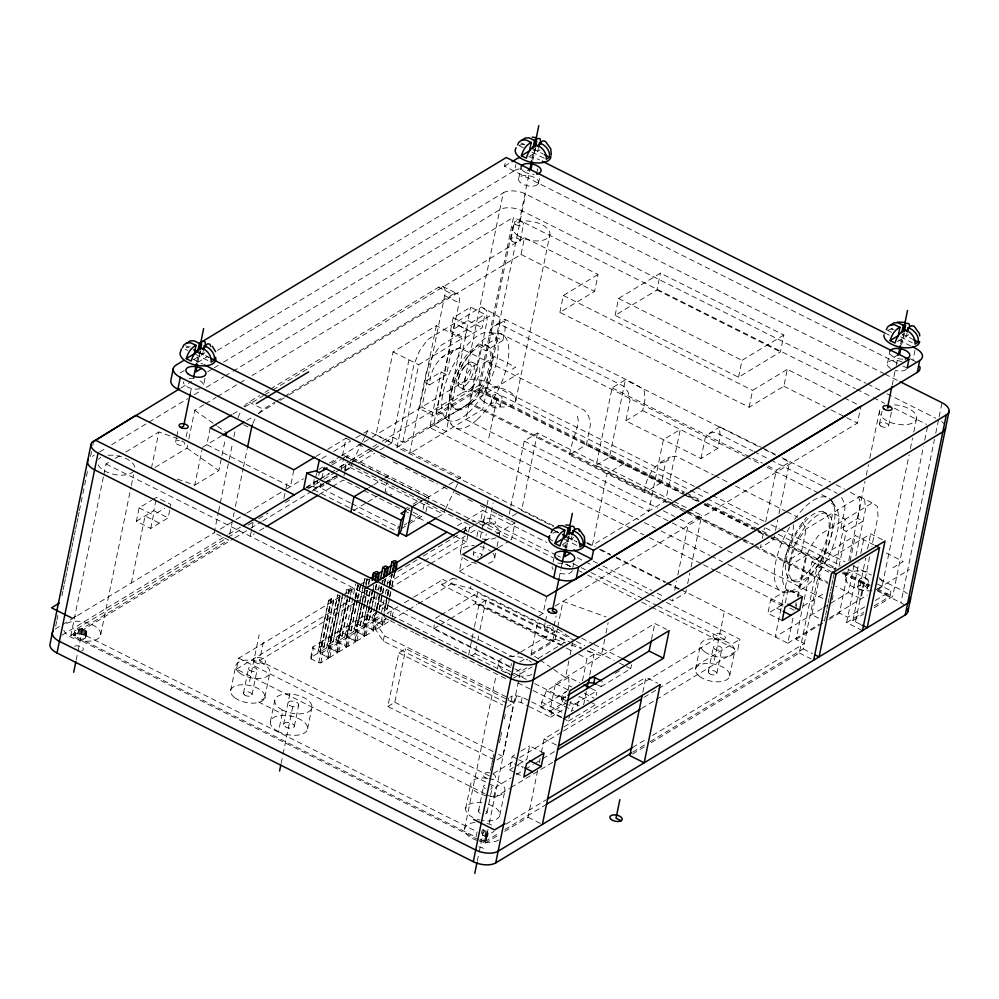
<?xml version="1.0" encoding="UTF-8"?>
<svg xmlns="http://www.w3.org/2000/svg" width="999" height="999" viewBox="0 0 999 999"><rect width="100%" height="100%" fill="white"/><g stroke="black" fill="none" stroke-linecap="round" stroke-linejoin="round"><path stroke-width="0.75" stroke-dasharray="5 3.75" d="M793.293 524.537C794.055 538.061 785.938 549.475 784.477 562.737L789.872 565.446L806.755 555.219L801.348 552.509L784.477 562.737M458.429 379.545L458.691 377.959M519.018 223.301L529.52 171.416M531.992 159.216L533.841 150.062M55.719 626.086L56.643 621.54M56.955 620.017L57.892 615.471M61.938 595.741L62.875 591.183M63.187 589.672L64.123 585.114M64.436 583.603L65.372 579.045M65.684 577.534L66.621 572.976M66.921 571.465L67.857 566.908M68.169 565.397L69.106 560.839M69.418 559.328L70.355 554.77M70.667 553.259L71.603 548.701M71.916 547.177L72.84 542.632M73.152 541.108L74.088 536.563M74.401 535.039L75.337 530.494M75.649 528.971L76.586 524.425M76.898 522.902L77.835 518.356M78.134 516.833L79.071 512.287M79.383 510.764L88.112 468.281M91.546 451.548L90.285 457.654L94.293 455.232M92.795 445.442L93.731 440.871M478.234 839.672L70.842 635.451L103.546 476.123M103.859 474.6L106.044 463.973L110.002 461.575M84.79 629.607L82.705 639.997L85.789 637.449C84.465 633.191 77.585 633.054 74.775 636.026L75.887 630.619C78.759 627.784 85.552 627.909 86.876 632.142L83.816 634.59L477.122 831.755L476.011 837.162L73.664 635.464L74.775 630.057L226.723 538.049M77.885 634.203L78.971 628.895M78.933 634.015L80.02 628.708M80.12 633.99L81.206 628.683M81.356 634.14L82.455 628.833M76.174 660.127L77.735 652.522M78.047 650.998L82.105 631.231M82.58 634.452L83.679 629.158M84.628 635.489L85.727 630.182M85.315 636.126L86.413 630.819M85.714 636.8L86.801 631.493M85.539 638.036L86.876 632.142M100.699 634.765L131.031 486.988M131.344 485.464L133.529 474.8M152.822 499.562L156.568 497.302L170.891 504.483L168.144 517.882L150.712 528.434L136.376 521.253L139.123 507.854L151.586 500.312M151.423 468.331L158.878 431.993L177.785 438.636M131.344 582.954L145.092 515.971L159.428 523.164M136.376 521.253L153.809 510.701L155.956 500.274M150.712 528.434L153.459 515.047L164.673 508.254M175.587 442.095L176.448 437.874M176.736 436.463L178.471 428.022M190.197 394.081L191.771 386.463M196.766 362.088L198.651 352.934M198.039 361.538L200.15 351.236M199.263 356.218L200.986 347.852M202.597 354.195L203.172 351.411M186.201 436.8L187.35 431.168M155.095 467.432L186.963 448.139L187.575 445.104M188.823 439.048L194.73 410.289L204.058 404.632M205.045 378.209L203.521 385.651A10.227 5.095 11.6 0 0 196.778 379.358M177.285 479.045L194.743 485.177L201.885 450.362M210.24 427.872L206.781 444.742L290.422 486.675L293.893 469.805M194.743 485.177L218.831 470.591L221.628 456.968M221.94 455.457L225.362 438.798M214.173 532.817L218.244 512.986M218.556 511.451L228.883 461.113M229.196 459.59L232.642 442.819M233.891 436.713L235.464 429.083M229.758 533.891L234.141 512.537M235.389 506.443L243.219 468.306M243.531 466.783L247.29 448.476M253.072 522.552L250.25 536.276L254.233 533.866M230.632 690.721L235.689 666.071M485.252 793.905L236.463 669.18L238.711 658.191L341.433 596.003M243.456 693.156L248.526 668.506M283.891 498.439L285.652 489.86M285.939 488.436L287.113 482.717M249.538 681.543L259.128 634.815M252.01 694.78L257.068 670.129M489.36 775.936L259.49 660.701L263.299 642.157M264.835 697.215L269.905 672.564M306.293 487.899L312.812 486.351L314.835 476.498M349.338 507.692L313.224 489.585L316.546 473.376M312.812 486.351L316.159 488.024L317.607 480.994M318.756 475.362L319.343 472.539M270.367 721.79L274.762 700.374M350.374 502.934L319.955 487.674L320.829 483.416M321.99 477.734L322.864 473.464M278.484 731.718L274.862 729.445A18.931 9.441 11.6 0 1 282.317 715.359A18.931 9.441 11.6 0 1 307.592 728.034A18.931 9.441 11.6 0 1 282.842 733.441L278.484 731.718L282.879 710.289L279.258 708.016A18.931 9.441 11.6 0 1 286.713 693.93A18.931 9.441 11.6 0 1 311.988 706.605A18.931 9.441 11.6 0 1 287.237 712.025L282.879 710.289L279.333 712.437L258.366 701.922L268.831 695.591M283.554 724.5L289.835 693.955M350.199 440.297L346.054 438.224L342.582 455.094L511.463 539.76L514.935 522.877L510.776 520.804M341.171 469.855L343.506 458.491M281.131 763.411L282.705 755.781M283.017 754.257L293.356 703.895M344.655 469.542L345.816 463.911M346.965 458.279L347.54 455.469L429.133 496.366L428.546 499.175M343.968 475.836L344.83 471.615M345.117 470.217L346.566 463.186L370.142 475M294.368 726.148L298.751 704.782M310.701 657.579L312.912 646.865L319.917 642.619L322.415 642.757L329.995 646.553L332.043 646.665L339.585 642.082L337.774 640.459L335.577 651.173L337.387 652.809L329.845 657.379L327.797 657.267L320.217 653.471L317.719 653.334L310.701 657.579L311.188 658.94L318.756 662.737L320.804 662.849L328.359 658.279L330.557 647.552L328.746 645.928L326.548 656.643L328.359 658.279M311.188 658.94L313.386 648.226L312.912 646.865M317.719 653.334L328.621 600.287L331.368 598.801L333.816 600.137L324.151 647.24L321.516 648.788C315.659 648.101 322.565 643.968 324.151 647.24M319.006 647.527L328.621 600.287M319.742 652.11L321.94 641.395L328.946 637.15L331.456 637.287L339.023 641.083L341.071 641.196L348.626 636.625L346.803 634.989L344.605 645.704L346.428 647.34L338.873 651.91L336.825 651.798L329.258 648.001L326.748 647.864L319.742 652.11L320.217 653.471L331.368 598.801M321.453 645.891L331.119 598.788M318.756 662.737L320.966 652.022L313.386 648.226M333.816 600.137L331.343 601.598L321.291 648.676M323.876 646.99L333.541 599.887M320.804 662.849L323.002 652.122L330.557 647.552M307.555 728.858L311.938 707.429M326.748 647.864L337.662 594.817L328.034 642.07L330.544 643.319L333.179 641.77L342.857 594.667M339.785 596.366L329.258 648.001L328.771 646.64L330.969 635.926L337.974 631.68L340.484 631.818L348.052 635.614L350.1 635.726L357.654 631.156L355.844 629.52M328.034 642.07L330.482 640.421L340.147 593.319M339.997 596.103L330.319 643.206L340.372 596.128L337.712 594.967M327.797 657.267L329.995 646.553M333.179 641.77L342.57 594.417M329.845 657.379L332.043 646.665M385.065 442.182L393.044 437.35L402.772 442.232L446.091 416.009L461.988 338.524L436.363 325.686L393.057 351.91L376.036 434.802L391.933 442.769L408.941 359.877M328.771 646.64L335.776 642.394L345.442 595.429M345.804 594.055L346.69 589.36C350.899 585.027 353.946 591.658 350.637 595.279M337.799 641.171L340.01 630.456L347.015 626.211L349.513 626.348L357.093 630.144L359.141 630.257L366.683 625.686L364.872 624.05L362.674 634.765L364.485 636.4L356.943 640.971L354.895 640.859L347.315 637.062L344.817 636.925L337.799 641.171L338.286 642.532L345.854 646.328L347.902 646.44L355.457 641.87L357.654 631.156M350.324 596.803L342.22 636.301L339.585 637.849L337.025 636.45L339.51 634.952L347.615 595.441M347.927 593.93L349.175 587.849M342.22 636.301L339.772 634.964L347.877 595.454M348.189 593.943L349.438 587.862M347.153 599.75L338.286 642.532L335.776 642.394M348.401 593.681L349.026 590.634L346.69 589.36M336.825 651.798L339.023 641.083M347.54 599.775L339.36 637.737M348.788 593.706L349.4 590.659L351.885 589.198M337.387 652.809L339.585 642.082M341.933 636.051L350.05 596.54M350.362 595.029L351.611 588.948M338.873 651.91L341.071 641.196M344.817 636.925L355.719 583.891M346.84 635.701L349.038 624.987L356.044 620.741L358.554 620.879L366.121 624.675L368.169 624.787L375.724 620.217L373.901 618.581L371.703 629.295L373.514 630.931L365.971 635.501L363.923 635.389L356.343 631.593L353.846 631.455L346.84 635.701L347.315 637.062L354.932 600.362M357.492 600.449L351.248 630.831L348.614 632.379L346.054 630.981L348.539 629.482L353.846 603.646M355.095 597.577L358.216 582.38M351.248 630.831L348.801 629.495L354.108 603.658M355.344 597.589L357.842 585.426M355.244 598.851L358.054 585.164M345.854 646.328L348.052 635.614M355.319 600.387L348.389 632.267M355.632 598.863L358.441 585.189M346.428 647.34L348.626 636.625M350.974 630.581L357.205 600.199M357.517 598.676L360.639 583.478M347.902 646.44L350.1 635.726M357.804 598.925L360.914 583.728M353.846 631.455L364.76 578.421L367.47 579.72L357.417 626.798M364.647 604.095L360.277 625.362L357.642 626.922L355.132 625.661L364.81 578.558M382.118 617.132L380.731 623.826L382.555 625.461L384.752 614.747L377.197 619.318L375.149 619.205L367.582 615.409L365.072 615.272L358.067 619.517L353.646 640.234L355.457 641.87M355.132 625.661L357.58 624.013L361.938 602.734M362.25 601.223L365.372 586.026M365.684 584.502L367.245 576.91M367.195 578.446L356.343 631.593L355.869 630.232L362.874 625.986L365.384 626.123L372.952 629.919L375 630.032L407.667 610.252M354.895 640.859L357.093 630.144M360.277 625.362L364.373 603.846M364.685 602.322L367.17 590.172M368.419 584.09L369.667 578.009M356.943 640.971L359.141 630.257M364.96 602.572L367.457 590.421M368.706 584.34L369.955 578.259M553.608 525.811L396.965 447.29L413.936 364.635L419.43 351.049L427.547 339.623L481.418 307.005L499.088 316.758L499.762 326.611L482.804 409.265L409.565 453.608L426.536 370.954L432.03 357.367L440.147 345.929L494.018 313.311M362.874 625.986L366.92 606.381M367.232 604.857L370.042 591.183M371.815 607.742L369.318 619.892L366.683 621.453L364.173 620.192L366.97 606.518M367.282 604.994L370.092 591.321M372.789 589.685L365.384 626.123L364.897 624.762L367.095 614.048L371.778 611.226M364.173 620.192L366.608 618.543L372.54 589.672M402.772 442.232L418.681 364.747L461.988 338.524M373.102 588.174L373.726 585.127M373.002 589.422L366.458 621.341L374.013 586.413M363.923 635.389L366.121 624.675M364.485 636.4L366.683 625.686M369.318 619.892L374.962 590.771M375.274 589.26L376.211 584.702M365.971 635.501L368.169 624.787M374.3 595.092L373.676 598.139L377.659 595.729M375.549 588.998L377.123 581.368M372.115 606.218L375.237 591.033M375.549 589.51L376.486 584.952M364.897 624.762L371.915 620.516L374.4 608.503M374.762 607.13L377.834 591.795M378.196 590.409L379.383 584.19M385.414 617.869L384.028 624.562L381.98 624.45L374.413 620.654L373.938 619.293L375.312 612.599M376.573 608.516L379.695 593.319M380.007 591.808L381.256 585.726M376.611 609.939L374.413 620.654L371.915 620.516M376.835 608.528L379.957 593.331M380.269 591.82L381.506 585.739M376.735 609.79L375.487 615.871L379.608 597.652M377.048 608.266L380.157 593.069M380.469 591.558L382.654 580.918M372.952 629.919L375.149 619.205M380.856 591.583L383.042 580.943M373.514 630.931L375.724 620.217M436.363 325.686L419.355 408.579L435.239 416.546L478.796 390.172L479.907 384.765L689.023 489.597M379.008 609.615L382.118 594.417M382.43 592.907L385.239 579.233M375 630.032L377.197 619.318M379.283 609.865L382.405 594.68M382.717 593.156L384.59 584.04M384.89 582.517L385.514 579.482M388.836 620.029L386.064 618.643L376.785 624.263L375.686 629.62L383.204 641.108L507.554 703.446L511.051 701.335L515.372 701.098L521.078 702.497L527.772 705.856M270.317 389.111L438.524 287.262A16.409 6.743 -63.4 0 1 444.73 295.704L421.878 407.055L436.213 414.235L478.296 388.761L513.486 217.282L855.306 388.636M397.739 528.921L398.326 526.111M381.493 612.375L384.053 599.999M385.352 594.055L388.736 577.21M453.421 350.462L450.686 354.32L446.516 374.637L441.108 371.928L424.238 382.142L429.632 384.852C429.982 366.583 442.482 352.535 459.765 347.802L584.415 410.289L588.673 416.096L590.509 424.425L586.351 444.73L569.467 454.957L644.642 492.632L661.525 482.417L665.684 462.112L670.292 457.018L675.911 456.156L713.311 474.9M389.56 598.326L387.375 608.953L384.74 610.514L382.18 609.115L384.677 607.604L386.85 596.965M387.162 595.454L389.036 586.338M389.348 584.815L391.533 574.175M387.375 608.953L384.927 607.617L387.113 596.977M387.425 595.466L389.298 586.351M389.61 584.827L391.795 574.188M383.991 612.512L386.388 601.286M387.637 595.204L392.008 573.926M381.98 624.45L384.19 613.736M386.775 601.298L384.515 610.401M388.012 595.229L392.382 573.95M387.1 608.703L389.285 598.076M389.598 596.553L391.471 587.437M391.783 585.913L394.268 573.763M389.872 596.803L391.745 587.687M392.058 586.163L394.867 572.489M383.204 641.108L384.303 635.751L376.785 624.263M390.322 615.684L391.97 607.642L385.639 604.47L383.141 604.333L376.136 608.578M631.293 528.583L429.695 427.522L441.108 371.928M450.449 331.094L453.196 317.694L470.629 307.143L484.965 314.323L482.217 327.722L464.785 338.286L450.449 331.094L467.882 320.542L470.629 307.143M392.132 617.32L393.781 609.278L391.97 607.642M436.213 414.235L459.065 302.884A16.409 6.743 -63.4 0 0 452.859 294.443L438.524 287.262M423.052 509.328L425.087 499.388M425.949 511.838L428.259 500.586M494.443 759.927L387.824 706.48L398.826 652.896L405.806 648.676L506.88 699.337M464.785 338.286L467.532 324.887L484.965 314.323M897.414 363.199L504.495 166.234L505.694 160.402M387.824 706.48L394.805 702.26L405.806 648.676M382.18 441.321L462.212 392.857L503.271 192.819A16.409 8.179 11.6 0 1 525.711 194.043L883.528 373.414M217.507 350.412L514.61 170.529L515.834 164.585M490.159 330.419L492.894 326.561L504.795 319.355L505.457 319.955L504.632 321.653L505.169 329.32L502.872 340.509L497.465 337.812L480.594 348.027L465.921 419.48L648.738 511.126L663.411 439.672L680.282 429.458L665.621 500.911L592.382 545.254L607.055 473.788L623.938 463.573M518.768 178.247L521.216 166.346M478.646 393.494L512.724 227.435M510.964 239.31L514.435 222.427M562.512 645.342L441.858 584.852L442.957 579.495L566.383 641.37L537.162 659.065M510.664 667.544L433.529 628.87L434.353 624.85M686.538 495.279L484.652 394.068L525.711 194.043M532.867 160.102L535.289 148.327M534.403 153.309L535.826 146.341M537.737 151.286L538.311 148.501M520.142 241.046L523.601 224.163M418.331 603.796L451.635 583.628L452.734 578.271L459.952 580.069M537.05 171.741L537.662 168.769M289.335 394.755L521.028 254.483L524.5 237.6L598.064 274.475L594.605 291.358L559.877 312.375L749.125 407.255L783.853 386.226L787.312 369.343L842.831 397.177M460.452 551.573L463.723 535.626M464.023 534.178L465.509 526.923M490.734 404.533L492.457 396.116M538.461 183.416L539.685 177.46M546.628 596.49L543.169 613.374L459.315 571.341L462.2 557.267M430.706 563.611L466.521 541.933L468.256 533.491M468.543 532.08L469.98 525.049L396.491 488.211M488.811 438.074L497.227 397.028M500.274 406.343L502.01 397.927M473.276 554.008L473.876 551.111M476.848 536.613L478.334 529.358A4.358 2.173 11.6 0 0 480.694 531.855A4.358 2.173 11.6 0 0 485.414 532.267M475.237 524.612L480.569 521.378L482.829 510.389L546.765 542.445M480.282 537.874L486.788 506.218M487.087 504.707L488.024 500.187M574.962 640.746L470.392 588.324L471.491 582.966M483.916 545.479L481.83 555.631A4.358 2.173 11.6 0 0 477.485 552.609A4.358 2.173 11.6 0 0 473.289 554.395A4.358 2.173 11.6 0 0 478.359 557.105M484.215 544.03L486.288 533.891M482.667 525.574L489.31 521.553L493.119 503.009M515.821 400.549L549.912 234.49M450.524 618.581L475.374 603.533L477.572 592.819L554.707 631.48L552.509 642.207L527.659 657.242M468.643 654.944L471.703 640.059M472.015 638.573L474.15 628.146M474.45 626.66L479.033 604.333L486.014 600.112L570.466 642.444M471.528 655.806L475.012 653.696L476.535 646.253M477.759 640.297L478.683 635.839M479.907 629.882L486.014 600.112M494.655 558.066L495.854 552.272M497.04 546.465L498.526 539.223M498.826 537.774L499.712 533.416A17.42 8.679 11.6 0 0 490.959 523.751A17.42 8.679 11.6 0 0 472.564 521.49M509.253 513.998L510.501 507.917M510.814 506.393L524.225 441.071L537.474 433.042L672.464 500.711M559.877 312.375L563.349 295.504L598.064 274.475M537.474 433.042L521.578 510.526L553.583 526.573M465.646 808.528L470.704 783.878M464.61 828.77L496.203 674.899M497.452 668.806L498.701 662.712M478.471 810.963L483.541 786.325M510.939 666.196L511.488 663.523M490.434 770.716L491.408 765.946M491.67 764.685L492.607 760.164M492.907 758.653L493.843 754.133M499.488 742.756L500.412 738.298M500.711 736.8L501.623 732.342M504.383 718.943L505.294 714.472M508.104 700.761L508.653 698.089M483.553 829.907L482.305 829.757L481.193 835.164L482.442 835.314L483.553 829.907L486.825 831.255L487.974 833.216L486.613 839.21L483.803 841.071L485.889 830.681M487.025 812.599L492.095 787.949M477.272 861.188L478.833 853.596M479.145 852.072L483.204 832.304M511.051 701.335L512.15 695.978L516.471 695.741L522.177 697.14L551.635 711.912L565.696 703.396M486.613 839.21L486.401 837.299L483.666 835.639L484.777 830.219M485.714 836.663L486.825 831.255M486.638 794.592L493.593 798.076L495.841 787.1L511.226 777.784M479.907 839.123L484.915 841.633L486.026 836.213L494.018 831.38M496.99 759.914L502.797 756.393L513.798 702.809L508.254 700.037M479.632 840.371L485.214 843.168L488.012 829.52M489.26 823.451L520.404 671.703L528.334 666.907M486.788 837.974L487.899 832.567M515.372 701.098L516.471 695.741M569.467 454.957C571.341 443.568 575.899 433.291 578.508 422.252L577.222 414.647M521.078 702.497L522.177 697.14M538.748 659.09L531.118 653.821L538.261 618.993M499.862 815.034L504.92 790.384M514.66 772.452L509.453 769.842L512.2 756.443L515.934 754.183M553.084 562.212L554.295 556.268M544.305 626.935L545.179 622.702M545.466 621.303L546.903 614.26M558.928 578.908L560.801 569.767M561.113 568.244L562.05 563.673M565.184 548.439L567.37 537.774M566.458 547.852L568.881 536.076M567.994 541.058L569.705 532.692M615.109 315.372L618.581 298.489L660.426 273.152L783.853 335.015L780.381 351.898L738.536 377.235L615.109 315.372L656.955 290.022L660.426 273.152M571.328 539.035L571.89 536.251M554.058 625.861L556.081 615.996M543.968 753.071L529.645 745.891L526.885 759.277L518.169 764.56L523.389 767.17M561.426 717.682L540.671 707.28L541.745 702.085L546.465 690.746L568.756 677.26L579.82 682.804M531.118 653.821L555.219 639.223L557.392 628.633M557.704 627.11L562.986 601.373L606.218 616.97M572.852 567.519L573.776 563.049M672.739 503.708L596.203 465.347L612.112 387.862L625.362 379.832L758.953 446.803M504.682 831.38L528.059 817.232L537.649 770.541M539.185 763.011L540.122 758.491M541.358 752.459L544.13 738.91L562.637 727.709M561.55 717.082L549.825 711.201L555.494 683.616L654.807 623.476L666.533 629.358M529.108 706.53L550.536 717.27L551.635 711.912M596.203 465.347L609.452 457.317L625.362 379.832M568.893 660.913L565.471 677.559L551.473 667.894M570.142 654.857L572.627 642.744M568.493 705.044L562.425 701.997L561.438 699.225L562.537 693.868L566.433 691.508M562.425 701.997L563.523 696.64L562.537 693.868M567.932 690.771L568.993 685.576L568.756 677.26M700.998 458.516L705.169 438.211L709.765 433.116L719.917 426.96L720.741 427.872L719.642 429.445L720.167 437.1L717.869 448.301L700.998 458.516L625.824 420.829L629.994 400.524L628.146 392.195L623.888 386.388L499.238 323.901L492.894 326.561M569.717 705.656L570.541 701.635L583.004 707.829M562.812 718.368L568.344 721.141L569.405 715.946M577.26 706.106L579.083 697.177M582.454 680.794L587.037 658.466L594.005 654.245L587.087 650.774M625.824 420.829L642.694 410.614L644.992 399.413L644.467 391.758L643.069 388.936L631.093 382.03L504.795 319.355M583.616 704.857L586.363 691.458M589.735 675.087L594.005 654.245M604.745 639.198L601.323 655.856L586.913 650.661M605.981 633.141L608.166 622.552M568.344 721.141L595.604 704.645L596.128 702.047M597.452 684.827L601.098 686.65L602.197 681.293M644.642 492.632C645.254 476.261 655.244 463.074 670.292 457.018M601.098 686.65L630.744 668.706L631.568 664.685M651.523 639.447L654.807 623.476M642.819 692.344L645.916 677.285L657.642 683.166M669.742 599.475L672.527 600.861L673.463 596.303M674.712 590.234L676.573 581.118M677.821 575.037L688.423 523.376L701.685 515.359L689.16 509.078M686.4 589.81L685.776 592.844L672.527 600.861M687.649 583.728L689.834 573.089M691.083 567.02L701.685 515.359M738.536 377.235L741.995 360.352L783.853 335.015M749.125 407.255L752.597 390.372L787.312 369.343M695.466 669.392L700.524 644.742M708.291 671.827L713.348 647.177M714.372 660.202L723.963 613.473M716.845 673.451L721.902 648.801M729.67 675.886L734.74 651.236M656.331 699.55L737.699 650.274L739.959 639.298L662.125 600.274M761.026 544.617L760.401 547.652L773.663 539.635L775.212 532.042M762.274 538.536L764.46 527.909M765.709 521.828L776.31 470.167L789.56 462.15L781.218 457.967M775.524 530.519L777.709 519.88M778.958 513.811L789.56 462.15M782.205 620.566L767.869 613.374L770.616 599.987L788.049 589.422L802.384 596.615M788.049 589.422L785.301 602.822L767.869 613.374M801.348 552.509L805.519 532.205L804.732 526.573L801.96 521.291M681.018 589.685L787.799 643.219L793.356 616.171M795.516 605.644L796.128 602.647M797.364 596.628L804.769 560.564L810.264 546.977L818.381 535.539L872.252 502.922L877.322 506.368L878.009 516.221L871.84 546.278M795.641 609.315L796.877 603.309M798.114 597.29L806.755 555.219M652.484 735.439L804.295 643.518L796.028 639.372L811.937 561.888L855.369 535.589L874.225 545.054M651.186 742.682L799.325 652.996L817.12 566.296L870.691 533.853L882.417 539.735M650.049 741.658L803.184 648.925L820.204 566.033M555.144 606.118L857.417 423.114L860.876 406.231M840.833 528.608L857.704 518.394L863.111 521.103L846.228 531.318L840.833 528.608L844.992 508.304L844.205 502.672L840.733 496.066M824.425 621.041L825.361 616.483M825.674 614.972L826.61 610.414M826.91 608.891L827.846 604.333M828.159 602.809L829.095 598.251M829.407 596.728L830.344 592.17M830.656 590.659L831.593 586.101M831.905 584.577L832.841 580.019M833.154 578.496L834.09 573.938M834.402 572.415L845.316 519.23L832.716 512.924L811.825 614.735L823.164 620.416M832.179 599.737L833.116 595.179M839.048 566.283L846.228 531.318M887.499 363.062L889.947 351.173M845.341 577.322L846.902 569.705M848.775 560.564L865.034 481.343M866.283 475.249L868.481 464.585M869.729 458.491L879.42 411.263M857.704 518.394L860.002 507.205L859.477 499.537L858.353 496.865L849.774 491.833M828.933 619.455L839.46 613.074L848.501 569.018M850.062 561.426L855.369 535.589M879.445 424.026L882.042 411.363M854.058 565.197L848.438 592.557L828.82 604.432M855.931 556.068L865.409 509.902L864.722 500.049L859.652 496.615L805.781 529.22L797.664 540.659L792.17 554.245L775.199 636.9L822.289 608.391M892.182 385.152L895.004 371.441M896.253 365.347L897.814 357.729M900.623 344.018L902.509 334.865M901.597 344.942L904.008 333.167M903.121 338.149L904.557 331.181M862.512 630.594L846.615 622.639L858.953 562.524M860.826 553.409L863.636 539.735M906.455 336.126L907.03 333.341M888.611 425.761L891.495 411.7M857.729 586.913L859.152 579.944M860.701 624.475L852.884 620.554L865.683 558.191M867.557 549.063L870.691 533.853M855.506 621.89L863.923 580.844M869.679 556.793L861.038 598.876L835.976 586.313M916.12 362.113A16.409 8.179 11.6 0 0 912.974 360.189L915.409 348.289M867.269 588.723L868.705 581.755M882.517 584.378L909.102 454.882M910.351 448.788L912.537 438.124M913.798 432.03L916.607 418.319M874.262 605.906L890.047 596.341L891.158 590.921L877.222 583.94M874.1 607.717L892.656 596.478L923.501 446.253M924.737 440.184L927.547 426.523M904.095 604.682A16.409 8.179 11.6 0 0 900.948 602.759L934.49 439.335M935.738 433.266L938.536 419.605M939.122 416.795L942.007 402.722M571.178 711.7L574.138 704.62L596.415 691.121L596.54 695.292M487.974 833.216L484.915 835.651L486.026 836.213M344.692 470.529L349.937 467.357L351.91 463.286M352.572 461.938L361.763 442.994M362.425 441.633L365.047 436.226M365.709 434.865L367.669 430.806L460.751 477.472L459.44 480.182M437.774 517.195L443.019 514.01L444.992 509.952M445.654 508.603L454.845 489.647M455.507 488.299L458.791 481.53M465.172 365.971L466.533 364.573M504.495 166.234L510.776 162.425M193.494 359.715L204.895 352.809M529.782 156.094L540.034 149.9M180.207 372.989L184.203 370.579M197.527 362.512L206.855 356.868M180.981 387.962L191.646 381.506M207.617 371.828L212.949 368.606M214.285 367.794L218.282 365.384M223.601 362.15L503.271 192.819M99.625 451.998L106.294 447.964M111.626 444.73L147.652 422.927M148.976 422.115L187.662 398.701M194.33 394.655L201.011 390.621M206.343 387.387L223.689 376.885M225.012 376.086L231.681 372.04M233.017 371.241L499.812 209.703A16.409 8.179 11.6 0 1 522.252 210.914L866.145 383.316M115.285 458.379L120.567 455.182M125.849 451.985L158.878 431.993M205.394 403.821L216.071 397.365M217.395 396.553L238.736 383.641M240.072 382.829L246.741 378.796M252.073 375.562L513.486 217.282M244.031 406.655A16.409 6.743 -63.4 0 1 248.951 402.035L259.628 395.567M264.972 392.345L268.981 389.91M232.879 414.16L239.535 410.127M244.867 406.905L263.511 395.616M264.835 394.817L271.491 390.784M272.827 389.972L524.5 237.6M258.366 413.836A16.409 6.743 -63.4 0 1 263.286 409.228L275.299 401.948M276.636 401.136L283.316 397.103M284.64 396.291L452.859 294.443M202.51 447.327L221.528 435.814M246.728 420.554L253.384 416.533M258.716 413.299L274.688 403.633M280.02 400.399L287.999 395.567M459.765 347.802L441.533 357.654M499.238 323.901L506.431 319.543M429.632 384.852L446.516 374.637M502.872 340.509L485.989 350.736L480.594 348.027M316.059 456.381L322.577 452.435M327.797 449.275L346.054 438.224M321.89 458.529L328.434 454.57M333.666 451.398L350.661 441.108M355.906 437.937L362.437 433.978M363.748 433.179L367.669 430.806M484.19 362.987L494.655 356.655L515.621 367.17L512.087 369.305M73.676 617.619L76.036 616.196M55.095 629.12L214.897 532.367M220.23 529.145L234.877 520.267M236.201 519.468L245.529 513.823M246.865 513.011L285.477 489.635M286.813 488.823L303.471 478.783M319.118 469.305L322.764 467.057M329.433 463.024L340.085 456.568M341.408 455.769L362.724 442.869M364.048 442.058L370.716 438.024M372.04 437.225L464.61 381.181A16.409 8.179 11.6 0 1 487.05 382.392L694.492 486.388M331.556 463.236L337.824 459.44M332.155 464.785L341.134 459.34M342.42 458.566L347.54 455.469M62.025 635.152L227.435 535.002M228.771 534.203L240.784 526.923M306.144 487.35L319.48 479.283M320.816 478.471L328.821 473.626M339.485 467.157L348.826 461.513M350.162 460.701L371.503 447.777M372.839 446.965L376.835 444.543M306.019 487.724L317.794 480.594M319.106 479.807L329.558 473.476M330.869 472.677L334.79 470.304M340.022 467.145L346.566 463.186M228.059 537.237L242.72 528.371M248.052 525.137L253.384 521.903M258.716 518.681L268.044 513.036M285.377 502.547L292.02 498.526M307.967 488.861L322.59 480.007M323.913 479.208L334.553 472.764M335.876 471.965L339.872 469.542M341.196 468.743L350.499 463.111M351.835 462.3L373.102 449.425M374.425 448.626L379.745 445.404M479.907 384.765L436.351 411.126L446.091 416.009M70.842 635.451L228.496 539.997L215.472 533.466M313.224 489.585L323.713 483.229M325.025 482.442L335.514 476.086M316.159 488.024L323.851 483.366M325.137 482.592L336.675 475.599M73.664 635.464L233.466 538.711M234.79 537.912L249.438 529.033M250.774 528.234L261.426 521.778M262.762 520.979L310.701 491.945M312.025 491.146L326.673 482.28M328.009 481.468L337.325 475.824M345.317 470.991L353.309 466.146M358.641 462.924L374.613 453.246M379.945 450.025L386.601 445.991M387.937 445.192L391.933 442.769M319.955 487.674L324.962 484.64M326.223 483.891L337.5 477.06M396.965 447.29L518.568 373.663M259.54 530.656L264.847 527.435M319.218 494.517L331.156 487.287M332.492 486.488L343.094 480.057L362.512 489.797M429.695 427.522L469.18 403.621L670.766 504.682M368.544 487.899L372.502 485.502M373.813 484.702L383.054 479.108M384.378 478.309L388.336 475.911L385.164 491.396L391.958 494.805M353.484 510.576L366.683 502.584M368.007 501.785L379.882 494.592M405.619 508.678L408.129 507.167M413.136 504.133L419.405 500.337M407.33 509.565L409.89 508.004M411.176 507.23L421.441 501.023M426.561 497.914L429.133 496.366M413.661 505.981L425.437 498.851M426.735 498.064L447.677 485.389M448.976 484.602L455.519 480.631M456.83 479.845L460.751 477.472M404.158 525.037L406.718 523.488M408.004 522.714L422.102 514.173M401.536 528.571L405.294 526.298M410.302 523.264L421.59 516.433L413.286 512.275M342.757 595.204L358.766 585.501M360.102 584.702L369.443 579.045M457.48 525.736L464.148 521.703M465.484 520.891L482.829 510.389M462.137 529.807L469.98 525.049M236.463 669.18L349.85 600.524M355.182 597.302L367.182 590.034M381.855 581.143L392.532 574.687M397.864 571.453L417.882 559.34M423.214 556.106L460.564 533.491M461.9 532.692L473.901 525.412M259.49 660.701L355.132 602.784M356.468 601.985L371.079 593.131M376.386 589.922L381.705 586.7M387.013 583.491L422.889 561.775M424.213 560.963L465.397 536.026M470.704 532.817L477.347 528.796M378.983 594.929L388.261 589.31M389.598 588.511L429.383 564.41M512.3 516.146L518.918 512.137M484.94 541.033L491.458 537.087M496.678 533.928L514.935 522.877M375.636 613.074L373.201 614.722L375.711 615.983L378.346 614.422M373.938 619.293L380.944 615.059M397.789 606.843L387.162 613.286L510.589 675.149L523.876 667.107M404.433 602.822L412.412 598.001M413.736 597.19L442.957 579.495M459.315 571.341L473.651 562.649M498.426 547.652L508.853 541.346M441.858 584.852L452.734 578.271M409.003 609.44L416.995 604.607M439.647 615.784L435.726 618.156L512.862 656.818L519.405 652.859M440.959 614.984L477.572 592.819M563.374 543.856L573.626 537.649M897.352 341.633L908.753 334.74M433.529 628.87L438.748 625.699M440.059 624.912L449.213 619.368M894.18 357.167L897.539 355.132M538.886 615.971L545.829 611.763M520.704 652.072L554.707 631.48M519.817 662L526.361 658.041M513.474 678.096L532.067 666.832M509.827 697.377L512.15 695.978M506.818 707.03L513.798 702.809M540.671 707.28L566.633 691.558M561.438 699.225L566.633 696.078M549.825 711.201L565.709 701.585M615.084 673.488L620.242 670.366M550.536 717.27L564.597 708.753M520.916 751.161L529.645 745.891M563.96 726.91L645.916 677.285M493.306 773.551L514.348 760.801M519.667 757.592L562.237 731.817M563.561 731.006L719.18 636.788M509.453 769.842L513.186 767.582M516.346 774.675L522.752 770.803M525.312 769.255L533.316 764.41M534.652 763.598L541.321 759.565M542.644 758.753L555.981 750.686M643.968 697.414L657.305 689.335M658.628 688.536L739.959 639.298M803.233 606.043L825.599 592.494M493.593 798.076L509.59 788.386M510.926 787.574L553.621 761.738M641.658 708.428L654.994 700.349M823.588 607.604L827.509 605.232M892.819 567.832L903.283 561.5L884.939 552.297M787.799 643.219L819.192 624.213M829.657 617.882L867.307 595.079M877.834 588.711L909.402 569.592M796.028 639.372L823.663 622.639M506.006 824.125L545.953 799.937M632.517 747.527L647.165 738.661M864.834 606.868L847.726 617.22L839.46 613.074M875.374 600.486L891.158 590.921M484.915 841.633L499.562 832.754M504.895 829.532L544.842 805.344M632.729 752.135L648.713 742.457M846.615 622.639L863.723 612.275M485.214 843.168L499.5 834.527M632.504 753.995L645.854 745.916M852.884 620.554L863.498 614.135M521.003 167.657A10.227 5.095 11.6 0 0 524.313 171.741L528.359 170.055M660.127 463.161L668.718 460.514M709.765 433.116L715.384 432.255L752.784 450.999M788.336 591.957L795.404 591.72M366.608 618.543L369.031 619.642M357.58 624.013L360.002 625.112M330.482 640.421L332.904 641.52M320.966 652.022L323.002 652.122M331.343 601.598L328.671 600.436M490.759 332.717L500.924 333.841L744.767 456.081M451.635 583.628L470.392 588.324M482.442 835.314L483.666 835.639M719.917 426.96L761.363 447.34M555.219 639.223L565.297 642.869M571.066 644.942L581.156 648.576M520.904 142.857L524.875 144.843M532.817 148.826L543.006 153.933M890.958 328.359L893.606 329.682M901.548 333.666L911.725 338.773M518.893 145.529L525.511 148.851M531.943 152.073L544.954 158.591M887.611 330.369L891.595 332.367M900.673 336.913L912.362 342.769M884.777 332.942L890.346 335.726M898.7 339.922L911.238 346.203M910.189 358.791L912.974 360.189M902.984 365.996L907.167 368.082M884.927 374.113L898.838 381.094M867.532 384.003L881.455 390.984M887.025 393.781L935.751 418.206M856.705 389.335L872.052 397.028M873.451 397.727L884.602 403.321M894.367 408.216L926.46 424.313M656.955 290.022L780.381 351.898M844.217 397.877L858.104 404.832M618.581 298.489L741.995 360.352M521.028 254.483L594.605 291.358M783.853 386.226L825.486 407.105M831.043 409.89L857.417 423.114M563.349 295.504L752.597 390.372M442.669 286.376L457.005 293.569M762.749 448.027L775.212 454.283M782.142 457.754L830.619 482.055M836.163 484.827L844.467 488.998M859.652 496.615L872.252 502.922M764.51 449.587L775.649 455.169M444.73 295.704L459.065 302.884M754.17 451.698L769.405 459.328M770.791 460.027L824.812 487.1M826.198 487.799L837.274 493.356M612.112 387.862L762.399 463.199M767.956 465.984L776.31 470.167M746.153 456.78L761.488 464.46M767.057 467.257L826.972 497.29M467.882 320.542L482.217 327.722M642.694 410.614L717.869 448.301M453.196 317.694L467.532 324.887M459.165 325.811L473.501 333.004M823.451 511.863L826.697 513.486M485.089 344.705L486.838 345.579M714.697 475.599L729.932 483.229M735.464 486.014L785.326 511.013M786.712 511.7L797.801 517.257M472.165 362.2L477.672 364.96M695.891 487.087L711.201 494.755M712.599 495.454L765.509 521.977M771.078 524.775L779.432 528.958M780.818 529.657L844.867 561.763M853.221 565.946L871.315 575.024M879.669 579.208L903.346 591.071A16.409 8.179 11.6 0 1 908.141 594.43M690.409 490.297L705.744 497.977M707.142 498.676L760.114 525.237M765.696 528.034L772.664 531.518M778.233 534.315L840.971 565.771M847.939 569.268L870.254 580.444M478.296 388.761L684.777 492.27M686.176 492.969L701.523 500.661M707.105 503.459L768.493 534.228M774.063 537.025L836.85 568.506M843.83 572.002L870.341 585.289M877.309 588.786L892.656 596.478M478.796 390.172L683.728 492.907M689.298 495.704L699.063 500.599M704.632 503.396L754.819 528.546M756.218 529.245L767.369 534.84M768.768 535.539L835.676 569.08M842.656 572.577L869.142 585.851M876.111 589.348L890.047 596.341M586.351 444.73L661.525 482.417M687.924 495.966L699.063 501.56M704.632 504.345L756.143 530.169M757.542 530.869L770.067 537.15M771.465 537.849L834.115 569.255M842.469 573.438L868.918 586.7M877.272 590.896L900.948 602.759M609.452 457.317L683.204 494.293M684.602 494.992L698.513 501.96M704.083 504.757L752.784 529.17M758.353 531.955L765.309 535.452M770.878 538.236L773.663 539.635M393.057 351.91L418.681 364.747M811.937 561.888L830.793 571.341M817.12 566.296L828.845 572.165M460.177 387.512L465.684 390.272M673.85 501.411L687.762 508.379M674.125 504.408L688.049 511.388M689.435 512.075L753.446 544.168M668.393 502.297L470.204 402.947L487.162 320.304L486.488 310.439L481.418 307.005M669.78 502.997L685.014 510.639M686.4 511.326L740.409 538.399M741.795 539.098L752.871 544.655M754.257 545.342L827.659 582.142M672.152 505.382L686.063 512.35M687.449 513.049L737.499 538.136M743.056 540.921L750.012 544.405M755.569 547.19L827.859 583.428M524.225 441.071L657.817 508.029M663.386 510.826L674.512 516.408M680.082 519.193L688.423 523.376M454.77 408.766L456.518 409.64M791.245 579.907L794.48 581.53M655.669 514.597L670.903 522.24M672.29 522.939L722.14 547.927M727.684 550.711L734.615 554.183M740.147 556.955L824.637 599.313M456.218 428.284L638.748 519.792M644.33 522.589L655.469 528.171M661.051 530.968L709.814 555.419M711.213 556.118L722.352 561.7M727.934 564.497L782.267 591.745M632.679 529.283L643.806 534.852M649.362 537.637L702.197 564.123M703.583 564.822L714.71 570.392M716.096 571.091L784.215 605.244M789.772 608.029L795.341 610.814M770.616 599.987L784.952 607.167M776.585 608.104L781.792 610.714M803.184 648.925L812.449 653.571M586.85 542.482L595.154 546.64M600.699 549.425L610.389 554.283M615.933 557.055L665.784 582.055M667.17 582.742L679.645 588.998M586.975 543.319L593.93 546.803M599.5 549.587L610.626 555.169M616.196 557.966L664.897 582.38M666.296 583.079L678.821 589.36M799.325 652.996L811.051 658.865M185.777 345.766L188.424 347.09M197.69 351.735L209.191 357.505M554.495 530.606L558.466 532.592M566.408 536.575L576.598 541.683M199.226 352.659L208.991 357.555M554.52 530.769L558.703 532.867M568.456 537.749L576.823 541.945M185.077 349.101L187.725 350.437M195.579 354.37L209.815 361.501M564.31 539.21L578.546 546.341M193.257 359.303L203.009 364.185M562.487 544.393L569.455 547.889M550.062 539.472L552.847 540.871M562.587 545.754L568.156 548.551M593.206 561.101L597.377 563.199M602.946 565.983L651.648 590.397M657.217 593.194L664.173 596.678M358.504 444.468L362.662 446.553M368.194 449.325L375.124 452.797M380.656 455.569L387.575 459.041M393.119 461.813L400.037 465.284M405.569 468.056L437.412 484.016M442.944 486.8L449.875 490.272M455.407 493.044L462.325 496.515M467.869 499.288L474.787 502.759M480.319 505.531L484.478 507.617M492.782 511.775L496.94 513.861M498.314 514.56L509.39 520.104M577.335 557.767L584.29 561.251M585.676 561.95L592.632 565.434M598.189 568.219L648.226 593.306M649.612 594.005L660.739 599.575M489.31 521.553L556.181 555.082M557.567 555.781L560.364 557.167M572.902 563.461L579.857 566.945M581.256 567.644L585.439 569.742M591.008 572.539L643.955 599.075M645.342 599.775L656.493 605.357M657.879 606.056L724.325 639.372M248.951 402.035L263.286 409.228M480.569 521.378L552.847 557.604M566.745 564.572L570.916 566.67M579.258 570.854L582.03 572.24M587.599 575.024L636.238 599.412M641.795 602.197L650.137 606.381M651.535 607.08L737.699 650.274M344.093 455.644L425.674 496.54M371.528 475.699L382.617 481.256M384.003 481.955L395.104 487.512M349.937 467.357L443.019 514.01M243.544 424.725L251.361 428.646M407.754 509.502L411.913 511.588M363.898 490.484L402.734 509.952M404.12 510.651L409.665 513.424M411.051 514.123L426.298 521.765M455.432 536.376L466.521 541.933M351.76 503.621L398.776 527.185M350.736 508.391L396.578 531.368M581.643 638.186L592.794 643.768M594.193 644.467L620.691 657.754M576.361 641.445L584.727 645.641M590.309 648.438L614.01 660.314M619.592 663.111L625.162 665.908M626.56 666.608L630.744 668.706M571.853 643.144L581.543 648.001M479.033 604.333L560.726 645.279M566.258 648.064L573.189 651.535M578.721 654.308L587.037 658.466M475.374 603.533L552.509 642.207M590.884 688.348L596.415 691.121M568.993 685.576L571.765 686.962M584.215 693.206L593.893 698.064M555.494 683.616L568.518 690.147M578.995 696.315L588.686 701.173M590.059 701.872L595.604 704.645M106.044 463.973L513.436 668.206M514.835 668.905L520.404 671.703M563.523 696.64L565.946 697.864M475.012 653.696L526.236 679.37M534.552 683.541L565.009 698.813M546.465 690.746L568.606 701.847M569.979 702.534L574.138 704.62M517.882 682.904L531.73 689.847M533.116 690.534L573.264 710.664M390.222 620.729L401.323 626.286M402.709 626.985L413.798 632.542M415.184 633.241L508.104 679.819M541.745 702.085L563.873 713.174M153.809 510.701L168.144 517.882M139.123 507.854L153.459 515.047M384.303 635.751L507.28 697.389M398.826 652.896L502.672 704.957M544.13 738.91L557.167 745.441M512.2 756.443L517.42 759.053M518.718 759.715L526.535 763.623M394.805 702.26L493.106 751.535M498.638 754.32L502.797 756.393M514.41 763.785L522.589 767.881M515.971 773.101L522.489 776.373M238.711 658.191L495.841 787.1M528.059 817.232L542.395 824.412M74.775 630.057L75.887 630.619M524.313 171.741L526.473 172.839A10.227 5.095 11.6 0 0 534.153 174.326M557.979 629.158L571.977 638.836M540.022 659.977L550.199 667.007M194.73 410.289L216.396 425.562M217.67 426.461L226.598 432.742M186.963 448.139L218.831 470.591M444.867 417.545L451.673 424.85M831.518 500.724L835.651 506.693M367.095 614.048L367.582 615.409M358.067 619.517L358.554 620.879M349.038 624.987L349.513 626.348M340.01 630.456L340.484 631.818M330.969 635.926L331.456 637.287M321.94 641.395L322.415 642.757M252.884 423.551A16.409 6.743 -63.4 0 1 256.031 417.182M238.074 417.669A16.409 6.743 -63.4 0 1 240.984 411.213M941.695 421.528A16.409 8.179 11.6 0 1 944.005 423.688M478.796 846.852A4.858 2.423 11.6 0 1 484.465 850.311M74.638 646.341A4.858 2.423 11.6 0 1 81.781 646.977A4.858 2.423 11.6 0 1 81.731 650.674M462.212 392.857A16.409 8.179 11.6 0 1 484.652 394.068M489.048 778.533A17.42 8.679 11.6 0 1 504.932 789.235A17.42 8.679 11.6 0 1 491.046 796.278M486.575 795.741A17.42 8.679 11.6 0 1 470.666 784.265A17.42 8.679 11.6 0 1 487.562 778.283M491.058 786.188A4.358 2.173 11.6 0 1 490.621 789.222M485.402 788.586A4.358 2.173 11.6 0 1 483.616 786.051A4.358 2.173 11.6 0 1 487 784.839M488.374 804.307A17.42 8.679 11.6 0 1 499.55 816.121A17.42 8.679 11.6 0 1 481.518 820.391M480.032 820.067A17.42 8.679 11.6 0 1 477.135 819.255M473.126 817.607A17.42 8.679 11.6 0 1 466.558 806.418A17.42 8.679 11.6 0 1 483.991 803.171M486.001 810.838A4.358 2.173 11.6 0 1 485.551 813.873M480.344 813.236A4.358 2.173 11.6 0 1 478.558 810.701A4.358 2.173 11.6 0 1 481.943 809.49M495.916 537.774A17.42 8.679 11.6 0 1 481.368 538.773M467.182 531.668A17.42 8.679 11.6 0 1 466.408 524.812M492.982 553.334A17.42 8.679 11.6 0 1 486.351 563.736M476.311 563.424A17.42 8.679 11.6 0 1 460.439 552.722A17.42 8.679 11.6 0 1 474.325 545.666M480.269 546.528A17.42 8.679 11.6 0 1 490.521 551.036M481.106 556.605A4.358 2.173 11.6 0 1 480.357 556.918M831.418 503.496A48.751 20.042 -63.4 0 1 825.174 562.674A48.751 20.042 -63.4 0 1 783.978 585.514A48.751 20.042 -63.4 0 1 806.543 517.295M794.68 519.33A52.31 21.503 -63.4 0 1 834.677 519.567A52.31 21.503 -63.4 0 1 787.587 592.095A52.31 21.503 -63.4 0 1 789.859 526.76M492.857 773.825A6.306 3.147 11.6 0 1 492.07 779.22M487.325 778.646A6.306 3.147 11.6 0 1 483.279 774.362A6.306 3.147 11.6 0 1 489.81 772.814M133.804 471.004A18.931 9.441 11.6 0 1 114.848 474.525A18.931 9.441 11.6 0 1 97.89 464.185M98.576 459.34A18.931 9.441 11.6 0 1 100.762 457.442M108.067 455.307A18.931 9.441 11.6 0 1 134.778 468.706M66.671 623.501A18.931 9.441 11.6 0 1 96.204 627.122A18.931 9.441 11.6 0 1 90.235 641.096A18.931 9.441 11.6 0 1 63.799 630.244M531.755 674.5A18.931 9.441 11.6 0 1 511.176 674.362M510.039 673.975A18.931 9.441 11.6 0 1 501.86 658.516M509.165 656.38A18.931 9.441 11.6 0 1 527.747 659.914M529.058 660.614A18.931 9.441 11.6 0 1 531.393 662.125M498.626 840.047A18.931 9.441 11.6 0 1 479.445 841.121M477.085 840.421A18.931 9.441 11.6 0 1 464.597 830.032A18.931 9.441 11.6 0 1 475.074 822.439M486.963 823.501A18.931 9.441 11.6 0 1 493.668 825.973M894.505 404.845A18.931 9.441 11.6 0 1 916.657 417.495A18.931 9.441 11.6 0 1 895.054 423.801A18.931 9.441 11.6 0 1 880.406 408.953M879.033 577.534A18.931 9.441 11.6 0 1 876.123 589.959M872.052 590.709A18.931 9.441 11.6 0 1 845.316 578.571A18.931 9.441 11.6 0 1 870.042 572.727M181.681 440.959A4.67 2.323 11.6 0 1 183.729 445.005A4.67 2.323 11.6 0 1 176.224 443.568A4.67 2.323 11.6 0 1 179.296 440.509M552.372 626.785A4.67 2.323 11.6 0 1 551.248 630.194A4.67 2.323 11.6 0 1 544.592 627.984A4.67 2.323 11.6 0 1 548.026 625.349M549.225 625.499A4.67 2.323 11.6 0 1 550.399 625.799M519.205 145.467A18.169 9.053 11.6 0 1 523.913 144.093M887.936 330.319A18.169 9.053 11.6 0 1 894.005 328.771M552.797 533.229A18.169 9.053 11.6 0 1 558.878 531.68M186.251 347.565A18.169 9.053 11.6 0 1 190.147 346.84M572.24 570.491A10.227 5.095 11.6 0 1 556.555 572.002M553.146 569.455A10.227 5.095 11.6 0 1 552.16 566.67M557.817 563.249A10.227 5.095 11.6 0 1 562.937 563.536M565.509 564.198A10.227 5.095 11.6 0 1 569.817 566.358M902.834 359.165A10.227 5.095 11.6 0 1 895.154 357.667L893.006 356.568A10.227 5.095 11.6 0 1 889.722 352.485M906.28 369.405A10.227 5.095 11.6 0 1 895.191 370.392M890.559 368.456A10.227 5.095 11.6 0 1 888.398 361.925L889.897 361.051A10.227 5.095 11.6 0 1 901.96 361.775M514.61 170.529A16.409 8.179 11.6 0 1 520.929 168.681M200.062 388.661A10.227 5.095 11.6 0 1 188.961 387.674A10.227 5.095 11.6 0 1 183.441 381.83M189.086 378.409A10.227 5.095 11.6 0 1 194.206 378.696M528.771 156.818A16.409 8.179 11.6 0 1 539.485 159.84M454.483 323.314L433.578 425.124L446.178 431.431L467.082 329.62L454.483 323.314M537.574 184.553L536.088 185.439A10.227 5.095 11.6 0 1 524.038 184.74L521.865 183.641A10.227 5.095 11.6 0 1 520.579 176.486A10.227 5.095 11.6 0 1 533.966 177.26A10.227 5.095 11.6 0 1 537.574 184.553M491.883 406.493A4.858 2.423 11.6 0 0 500.024 406.93A4.858 2.423 11.6 0 0 494.605 402.884A4.858 2.423 11.6 0 0 491.883 406.493M493.618 398.077A4.858 2.423 11.6 0 0 501.748 398.526A4.858 2.423 11.6 0 0 496.328 394.468A4.858 2.423 11.6 0 0 493.618 398.077M860.314 581.905A4.858 2.423 11.6 0 0 868.443 582.342A4.858 2.423 11.6 0 0 863.024 578.296A4.858 2.423 11.6 0 0 860.314 581.905M858.878 588.873A4.858 2.423 11.6 0 0 867.02 589.31A4.858 2.423 11.6 0 0 861.6 585.264A4.858 2.423 11.6 0 0 858.878 588.873M704.657 651.773A17.42 8.679 11.6 0 0 733.828 653.346A17.42 8.679 11.6 0 0 714.397 638.836A17.42 8.679 11.6 0 0 704.657 651.773M714.385 648.938A4.358 2.173 11.6 0 0 721.678 649.325A4.358 2.173 11.6 0 0 716.82 645.704A4.358 2.173 11.6 0 0 714.385 648.938M699.6 676.423A17.42 8.679 11.6 0 0 728.771 677.996A17.42 8.679 11.6 0 0 709.34 663.486A17.42 8.679 11.6 0 0 699.6 676.423M709.327 673.588A4.358 2.173 11.6 0 0 716.62 673.975A4.358 2.173 11.6 0 0 711.763 670.354A4.358 2.173 11.6 0 0 709.327 673.588M285.14 726.71A5.495 2.735 11.6 0 0 294.181 726.835A5.495 2.735 11.6 0 0 287.55 722.427A5.495 2.735 11.6 0 0 285.14 726.71M289.523 705.344A5.495 2.735 11.6 0 0 298.564 705.469A5.495 2.735 11.6 0 0 291.933 701.061A5.495 2.735 11.6 0 0 289.523 705.344M239.822 673.101A17.42 8.679 11.6 0 0 268.993 674.687A17.42 8.679 11.6 0 0 249.563 660.164A17.42 8.679 11.6 0 0 239.822 673.101M249.55 670.267A4.358 2.173 11.6 0 0 256.843 670.654A4.358 2.173 11.6 0 0 251.985 667.032A4.358 2.173 11.6 0 0 249.55 670.267M234.765 697.752A17.42 8.679 11.6 0 0 263.936 699.337A17.42 8.679 11.6 0 0 244.505 684.814A17.42 8.679 11.6 0 0 234.765 697.752M244.493 694.917A4.358 2.173 11.6 0 0 251.785 695.304A4.358 2.173 11.6 0 0 246.928 691.683A4.358 2.173 11.6 0 0 244.493 694.917M468.693 412.5A48.751 20.042 -63.4 0 0 494.992 335.926A48.751 20.042 -63.4 0 0 446.103 381.78A48.751 20.042 -63.4 0 0 468.693 412.5M469.031 402.772A35.489 14.585 -63.4 0 0 488.174 347.028A35.489 14.585 -63.4 0 0 452.584 380.407A35.489 14.585 -63.4 0 0 469.031 402.772M809.64 575.162A37.687 15.497 -63.4 0 0 829.969 515.959A37.687 15.497 -63.4 0 0 792.17 551.411A37.687 15.497 -63.4 0 0 809.64 575.162M477.247 419.443A52.31 21.503 -63.4 0 0 505.457 337.275A52.31 21.503 -63.4 0 0 452.997 386.476A52.31 21.503 -63.4 0 0 477.247 419.443M806.393 573.538A37.687 15.497 -63.4 0 0 826.722 514.335A37.687 15.497 -63.4 0 0 788.935 549.787A37.687 15.497 -63.4 0 0 806.393 573.538M470.779 403.646A35.489 14.585 -63.4 0 0 489.922 347.914A35.489 14.585 -63.4 0 0 454.333 381.281A35.489 14.585 -63.4 0 0 470.779 403.646M471.316 387.899A14.023 5.757 -63.4 0 0 478.883 365.871A14.023 5.757 -63.4 0 0 464.822 379.058A14.023 5.757 -63.4 0 0 471.316 387.899M465.821 385.139A14.023 5.757 -63.4 0 0 473.376 363.112A14.023 5.757 -63.4 0 0 459.315 376.298A14.023 5.757 -63.4 0 0 465.821 385.139M464.597 382.442A11.214 4.608 -63.4 0 0 470.654 364.822A11.214 4.608 -63.4 0 0 459.403 375.374A11.214 4.608 -63.4 0 0 464.597 382.442M484.602 522.927A6.306 3.147 11.6 0 0 495.179 523.501A6.306 3.147 11.6 0 0 488.136 518.244A6.306 3.147 11.6 0 0 484.602 522.927M714.485 638.161A6.306 3.147 11.6 0 0 725.049 638.736A6.306 3.147 11.6 0 0 718.006 633.478A6.306 3.147 11.6 0 0 714.485 638.161M254.795 662.075A6.306 3.147 11.6 0 0 265.359 662.637A6.306 3.147 11.6 0 0 258.316 657.379A6.306 3.147 11.6 0 0 254.795 662.075M517.22 235.077A18.931 9.441 11.6 0 0 548.926 236.8A18.931 9.441 11.6 0 0 527.809 221.016A18.931 9.441 11.6 0 0 517.22 235.077M483.129 401.136A18.931 9.441 11.6 0 0 514.847 402.859A18.931 9.441 11.6 0 0 493.718 387.075A18.931 9.441 11.6 0 0 483.129 401.136M880.544 425.911A4.67 2.323 11.6 0 0 888.373 426.336A4.67 2.323 11.6 0 0 883.166 422.44A4.67 2.323 11.6 0 0 880.544 425.911M515.546 224.313A4.67 2.323 11.6 0 0 523.364 224.738A4.67 2.323 11.6 0 0 518.156 220.841A4.67 2.323 11.6 0 0 515.546 224.313M512.075 241.196A4.67 2.323 11.6 0 0 519.892 241.621A4.67 2.323 11.6 0 0 514.685 237.725A4.67 2.323 11.6 0 0 512.075 241.196"/><path stroke-width="1.5" d="M205.732 346.865L205.02 341.72L202.972 341.296L199.4 343.381L197.69 351.735L195.467 353.084M540.871 143.956L540.159 138.811L538.111 138.386L534.54 140.459L532.817 148.826M529.832 169.892L531.68 160.739M534.465 147.003L538.786 125.649M90.996 444.518L49.95 644.455A16.409 8.179 11.6 0 0 56.993 652.996L473.289 861.687A16.409 8.179 11.6 0 0 495.729 862.899L905.244 614.947A16.409 8.179 11.6 0 0 907.741 609.103M56.993 652.996L98.039 453.071A16.409 8.192 11.6 0 1 91.846 442.52L179.658 388.761M73.676 672.277L75.862 661.638M173.239 368.781L170.804 380.669A16.409 8.179 11.6 0 0 177.847 389.223L553.771 577.672A16.409 8.179 11.6 0 0 576.211 578.883L917.269 372.377A16.409 8.179 11.6 0 0 919.767 366.533M177.847 389.223L180.295 377.322A16.409 8.179 11.6 0 1 175.986 365.135L183.841 360.377M182.43 347.777L183.828 344.98L186.713 342.907L190.709 342.807L196.066 345.392L194.355 353.758L186.264 358.641L191.184 361.101C192.707 355.731 195.704 350.299 200.986 347.852C207.055 349.775 211.825 355.619 211.139 362.162L214.46 360.139C215.147 353.596 210.377 347.764 204.32 345.841L203.459 350.025M190.197 394.081L183.629 426.086L181.056 427.647M193.644 377.322L196.453 363.611M199.276 349.887L203.646 328.559M197.427 364.485L195.916 371.84L201.573 368.419M200.449 349.762L201.661 343.868M225.974 435.776L226.598 432.742M247.602 446.953L251.361 428.646A16.409 6.743 -63.4 0 1 252.41 424.85M327.035 467.882L319.343 472.539L315.996 470.866L306.855 473.039L303.671 488.523L398.014 535.814L401.086 530.594L405.619 508.678L324.038 467.782L323.451 470.629M316.845 471.903L319.268 460.114M279.57 771.041L280.819 764.934M350.849 512.175L354.021 496.69L367.22 488.698M372.227 580.544L373.788 572.951C380.144 567.832 379.632 578.384 377.11 581.905M372.59 579.17C372.477 568.119 374.6 576.91 378.983 572.789M374.875 580.307L376.123 574.238M375.249 580.332L376.498 574.25M377.147 580.144L378.708 572.539M380.369 579.77L382.817 567.482C389.173 562.362 388.661 572.914 386.138 576.448M383.279 577.884L385.152 568.768L382.817 567.482M383.666 577.909L385.539 568.781L388.012 567.32M386.176 574.675L387.737 567.07M389.41 574.3L391.858 562.012C399.125 556.618 396.828 569.005 394.867 572.489M398.014 535.814L401.186 520.329L404.258 515.122L400.924 513.436L406.044 510.339M392.32 572.415L394.18 563.299L391.858 562.012M392.694 572.439L394.568 563.324L397.053 561.863M395.204 569.205L396.765 561.6M399.35 532.767L406.306 536.251L412.35 506.78M517.569 144.867L518.968 142.07L521.853 139.997L525.836 139.897L531.206 142.482L529.482 150.837L521.403 155.732L526.323 158.192C527.847 152.81 530.844 147.39 536.113 144.942C542.195 146.865 546.952 152.71 546.266 159.253L549.6 157.23C550.287 150.687 545.516 144.855 539.448 142.932L538.586 147.103M532.267 163.049L531.056 168.931L528.359 170.055M535.589 146.853L536.8 140.959M473.289 861.687L514.323 661.763L98.039 453.071M474.775 873.351L476.96 862.711M553.771 577.672L556.218 565.771L180.295 377.322M495.729 862.899L536.763 662.961L946.303 414.922A16.409 8.179 11.6 0 0 942.007 402.722L900.236 381.793M551.161 532.617L552.559 529.82L555.444 527.759L559.428 527.647L564.797 530.232L563.074 538.598L554.994 543.481L559.915 545.953C561.438 540.571 564.435 535.139 569.705 532.692C575.786 534.615 580.544 540.459 579.857 547.002L583.191 544.992C583.878 538.436 579.095 532.604 573.039 530.681L572.177 534.865M564.185 537.924L566.408 536.575L568.119 528.221L571.69 526.136L573.738 526.56L574.6 528.846M558.928 578.908L552.36 610.901L556.168 612.812M562.362 562.15L564.872 549.962M568.306 533.204L572.377 513.399M566.158 549.325L564.647 556.68L570.292 553.259M569.18 534.602L570.392 528.708M576.211 578.883L578.646 566.982L591.745 559.065L593.531 550.324L908.953 359.353L506.293 157.492L202.847 341.221M541.221 766.47L543.968 753.071L526.535 763.623L523.788 777.022L541.221 766.47L529.495 760.589M542.395 824.412L569.817 690.796L669.143 630.656L663.473 658.254L564.16 718.393M586.975 688.486L588.199 682.529M567.932 695.292L588.698 682.717L589.797 677.359M596.241 684.215L593.806 682.991L594.904 677.634L591.071 677.434M567.032 700.786L649.138 651.073L651.236 640.908M619.842 799.65L616.033 818.181L621.178 820.766M642.207 695.366L629.832 755.606L644.168 762.799L660.239 684.477L558.466 746.091M799.637 610.002L802.384 596.615L784.952 607.167L782.205 620.566L799.637 610.002L787.911 604.133M813.661 660.177L831.455 573.476L885.014 541.046L867.219 627.747L862.012 625.137M875.549 545.716L879.52 547.702L836.088 574L819.08 656.892L815.097 654.907M886.288 329.707L887.686 326.91L890.571 324.837L894.567 324.737L899.924 327.322L898.213 335.676L890.134 340.572L895.042 343.032C896.578 337.65 899.575 332.23 904.844 329.782C910.913 331.705 915.683 337.55 914.997 344.093L918.318 342.07C919.018 335.527 914.235 329.695 908.178 327.772L907.317 331.943M901.835 332.267L903.258 325.299L906.83 323.226L908.878 323.651L909.739 325.924M891.87 386.675L887.487 408.017L890.072 406.456M898.438 354.682L900.311 345.542M903.133 331.818L907.517 310.489M900.986 347.889L899.774 353.771L897.539 355.132M904.307 331.693L905.519 325.799M908.953 359.353L907.167 368.082L919.717 360.489A16.409 8.179 11.6 0 0 915.409 348.289L912.624 346.903M862.512 630.594L879.52 547.702M917.269 372.377L919.717 360.489M905.244 614.947L946.303 414.922M907.991 611.313L949.05 411.276M186.264 358.641C187.8 353.271 190.784 347.827 196.066 345.392M521.403 155.732C522.939 150.35 525.924 144.917 531.206 142.482M554.994 543.481C556.518 538.111 559.515 532.667 564.797 530.232M890.134 340.572C891.657 335.202 894.642 329.757 899.924 327.322M181.406 348.963L180.107 352.922A18.169 9.053 11.6 0 0 199.001 365.659A18.169 9.053 11.6 0 0 215.534 357.255M187.175 342.969L190.06 340.896L194.056 340.809L199.4 343.381M522.302 140.06L525.187 137.987L529.195 137.899L534.54 140.459M555.894 527.809L558.778 525.736L562.774 525.649L568.119 528.221M891.033 324.9L893.918 322.827L897.914 322.739L903.258 325.299M91.846 442.52L135.702 415.372L294.255 494.855L304.72 488.523M294.255 494.855L243.207 525.849M460.826 530.594L366.633 587.724M202.285 348.951L204.583 347.552M537.425 146.041L539.722 144.643M512.025 161.676L517.045 158.629A16.409 8.179 11.6 0 1 519.855 157.442M231.543 414.972L210.24 427.872L293.893 469.805L314.76 457.167M256.306 403.559L308.616 371.89M222.752 435.077L244.068 422.177M59.366 603.071L51.523 607.829L72.49 618.331M266.171 526.635L317.894 495.317M406.306 536.251L436.463 517.981M370.779 578.234L374.775 575.811M378.783 573.389L382.779 570.966M386.788 568.543L392.12 565.309M396.116 562.887L446.815 532.205M483.641 541.833L462.774 554.457L546.628 596.49L860.876 406.231M474.962 561.863L497.127 548.451M571.003 533.791L573.314 532.392M906.143 330.881L908.441 329.483M557.317 749.874L641.308 699.025M554.944 760.926L640.322 709.24M505.019 823.576L494.555 829.919L473.588 819.405M547.29 799.125L632.517 747.527M546.178 804.545L631.405 752.934M539.448 142.932L543.006 140.859L545.067 141.284M204.32 345.841L207.867 343.768L209.927 344.193L210.789 346.466M908.178 327.772L911.725 325.699L913.785 326.124M573.039 530.681L576.598 528.608L578.658 529.033L579.507 531.306M897.439 322.065L904.619 322.452M588.698 682.717L593.806 682.991M532.217 137.163L535.901 137.612M565.796 524.912L569.48 525.362M544.33 154.595L549.6 157.23M913.049 339.435L918.318 342.07M542.27 161.239L884.777 332.942M832.117 572.002L836.088 574M783.104 611.363L790.921 615.284M193.719 349.75L197.69 351.735M210.502 358.166L214.46 360.139M562.437 534.59L566.408 536.575M579.233 543.006L583.191 544.992M214.56 360.339L553.134 530.069M583.778 545.442L593.531 550.324M204.408 364.885L549.949 538.111M573.626 549.974L591.745 559.065M427.684 522.465L454.033 535.676M306.855 473.039L401.186 520.329M649.138 651.073L663.473 658.254M622.077 658.453L630.444 662.649M417.669 556.718L578.746 637.462M594.904 677.634L600.986 680.681M95.567 440.222L538.186 662.112M583.965 684.889L589.51 687.662M524.687 767.831L532.504 771.74M914.285 326.423L919.467 333.629L919.717 335.926M545.566 141.583L550.736 148.789L551.298 155.032M579.145 529.333L584.328 536.538L584.89 542.794M212.45 346.391L215.609 351.698M910.139 597.427A16.409 8.179 11.6 0 1 907.641 603.271L498.126 851.223A16.409 8.179 11.6 0 1 475.686 849.999L59.391 641.321A16.409 8.179 11.6 0 1 53.197 630.781M88.399 459.303A16.409 8.179 11.6 0 0 94.593 469.842L510.889 678.533A16.409 8.179 11.6 0 0 533.329 679.745L942.844 431.793A16.409 8.179 11.6 0 0 945.591 428.159M536.763 662.961A16.409 8.192 11.6 0 1 514.323 661.763M550.936 156.793A18.169 9.053 11.6 0 1 529.482 161.863A18.169 9.053 11.6 0 1 516.183 147.802M919.667 341.633A18.169 9.053 11.6 0 1 900.524 347.215A18.169 9.053 11.6 0 1 883.965 334.852M584.253 542.095A18.169 9.053 11.6 0 1 565.384 550.124A18.169 9.053 11.6 0 1 549.775 535.551M905.219 358.953A10.227 5.095 11.6 0 0 907.467 351.611A10.227 5.095 11.6 0 0 892.344 349.151L890.833 350.037A10.227 5.095 11.6 0 0 889.947 351.173M521.216 166.346A10.227 5.095 11.6 0 1 534.428 164.573A10.227 5.095 11.6 0 1 540.022 172.652L538.523 173.539A10.227 5.095 11.6 0 1 536.525 174.113M578.646 566.982A16.409 8.179 11.6 0 1 556.218 565.771M611.338 819.555A6.306 3.147 11.6 0 0 621.902 820.129A6.306 3.147 11.6 0 0 614.86 814.872A6.306 3.147 11.6 0 0 611.338 819.555M180.157 427.097A4.67 2.323 11.6 0 0 187.974 427.522A4.67 2.323 11.6 0 0 182.767 423.626A4.67 2.323 11.6 0 0 180.157 427.097M548.888 611.925A4.67 2.323 11.6 0 0 556.705 612.337A4.67 2.323 11.6 0 0 551.498 608.453A4.67 2.323 11.6 0 0 548.888 611.925M884.015 409.028A4.67 2.323 11.6 0 0 891.832 409.453A4.67 2.323 11.6 0 0 886.625 405.557A4.67 2.323 11.6 0 0 884.015 409.028M557.03 558.903A10.227 5.095 11.6 0 0 574.15 559.84A10.227 5.095 11.6 0 0 562.749 551.311A10.227 5.095 11.6 0 0 557.03 558.903M188.312 374.063A10.227 5.095 11.6 0 0 205.432 374.987A10.227 5.095 11.6 0 0 194.031 366.471A10.227 5.095 11.6 0 0 188.312 374.063"/></g></svg>
